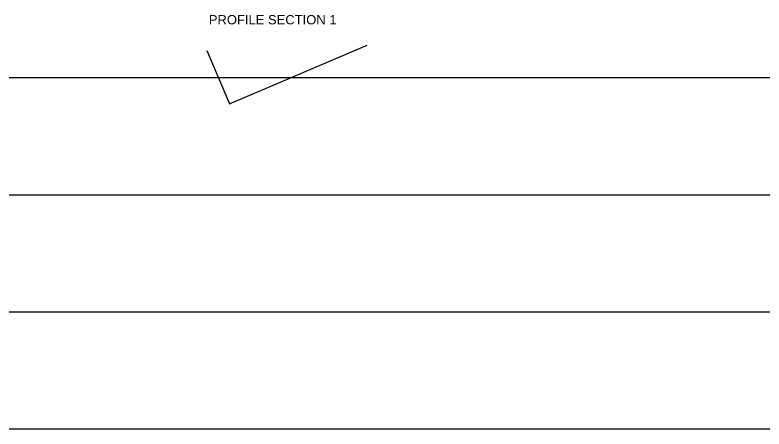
# Model space of a CAD drawing. Header units: millimetres. Extents: x 1066295 to 1300022, y -5734212 to -5454663.
# Drawn here: x 1117846 to 1137991, y -5693843 to -5682696 of the extents above; entities that cross this region are included whole.
import ezdxf

# ---------------------------------------------------------------- set-up
doc = ezdxf.new("R2010")
doc.units = ezdxf.units.MM
doc.header["$LTSCALE"] = 1000
doc.header["$MEASUREMENT"] = 0
for name, pattern in [('AUDIT_D_120904163729-0', [0]), ('T9_PROFILE SECTIONS$0$HIDDEN2', [0.1875, 0.125, -0.0625]), ('T9_PROFILE SECTIONS$0$PHANTOM2', [1.25, 0.625, -0.125, 0.125, -0.125, 0.125, -0.125])]:
    doc.linetypes.add(name, pattern=pattern)
doc.layers.get('0').update_dxf_attribs({"linetype": 'AUDIT_D_120904163729-0'})
doc.layers.add('T9_PROFILE SECTIONS$0$A-PROFILE SECTIONS', color=81, linetype='T9_PROFILE SECTIONS$0$PHANTOM2')
doc.layers.add('T9_PROFILE SECTIONS$0$LEVEL', color=7, linetype='Continuous')
doc.styles.add('T9_PROFILE SECTIONS$0$arial', font='sanss___.ttf')

# ---------------------------------------------------------------- blocks, each defined once
blk = doc.blocks.new('T9_PROFILE SECTIONS$0$A$C04612184')
at = {"layer": 'T9_PROFILE SECTIONS$0$LEVEL', "color": 8, "linetype": 'T9_PROFILE SECTIONS$0$HIDDEN2', "ltscale": 5}
for p, q in [((89.8181, 7.515), (-67.8271, 7.515)), ((89.8181, 4.365), (-67.8271, 4.365)), ((89.8181, 1.215), (-67.8271, 1.215)), ((89.8181, -1.935), (-67.8271, -1.935))]:
    blk.add_line(p, q, dxfattribs=at)
blk = doc.blocks.new('T9_PROFILE SECTIONS$0$A$C618E7BDF')
at = {"linetype": 'ByBlock'}
blk.add_lwpolyline([(3970.1, -92459.9), (4577.9, -93891.7), (8280.4, -92320.2)], dxfattribs=at)
blk = doc.blocks.new('T9_PROFILE SECTIONS')
at = {"layer": 'T9_PROFILE SECTIONS$0$LEVEL', "linetype": 'ByBlock', "xscale": 1000, "yscale": 1000, "zscale": 1000}
blk.add_blockref('T9_PROFILE SECTIONS$0$A$C04612184', (1171279.5443, -5689510.054, -0.01), dxfattribs=at)
at = {"linetype": 'ByBlock'}
blk.add_blockref('T9_PROFILE SECTIONS$0$A$C618E7BDF', (1120782.8347, -5588795.054), dxfattribs=at)
at = {"layer": 'T9_PROFILE SECTIONS$0$A-PROFILE SECTIONS', "linetype": 'ByBlock', "insert": (1128239.2933, -5680301.594), "char_height": 250, "attachment_point": 3, "style": 'T9_PROFILE SECTIONS$0$arial'}
blk.add_mtext_dynamic_manual_height_columns('{\\f@Arial Unicode MS|b0|i0|c0|p34;PROFILE SECTION 1}', width=3573.967597, gutter_width=500, heights=[0], dxfattribs=at)

msp = doc.modelspace()

# ---------------------------------------------------------------- block references
at = {"linetype": 'ByBlock'}
msp.add_blockref('T9_PROFILE SECTIONS', (-1745, -2398, 0), dxfattribs=at)

doc.saveas('drawing.dxf')
